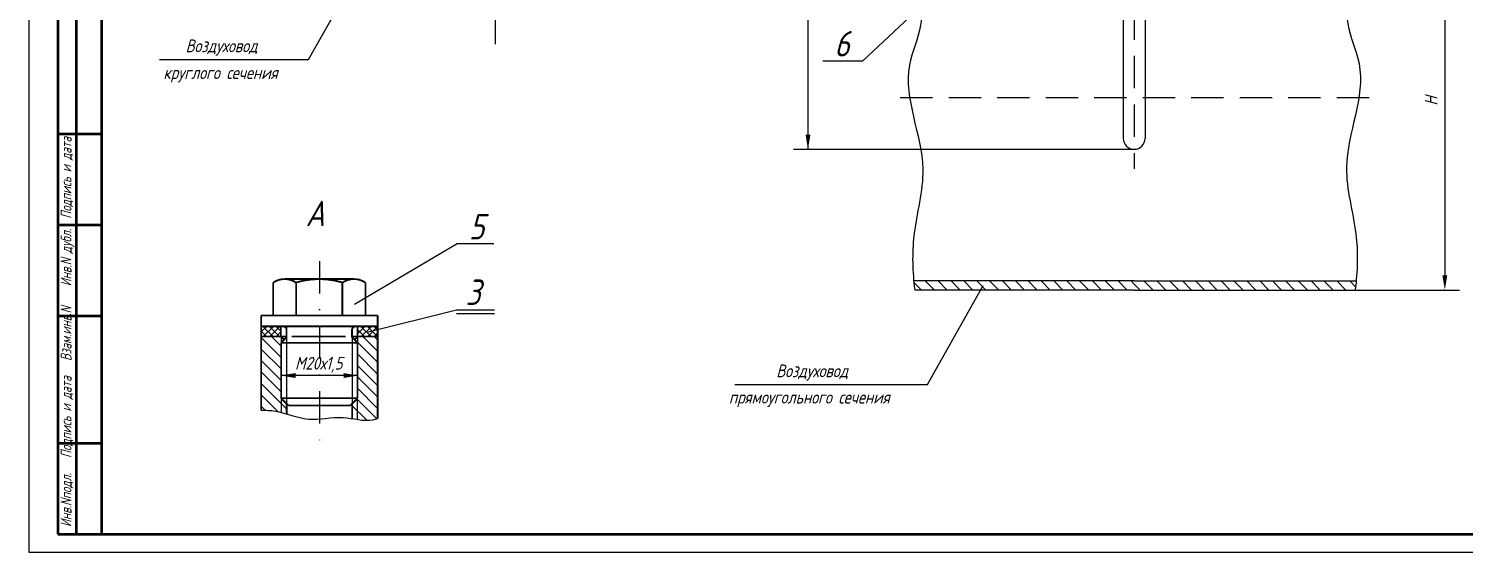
# Model space of a CAD drawing. Header units: inches. Extents: x 2854 to 6563, y -110 to 2015.
# Drawn here: x 5302.1 to 5696.8, y 878.7 to 1022.6 of the extents above; entities that cross this region are included whole.
import ezdxf

# ---------------------------------------------------------------- set-up
doc = ezdxf.new("R2010")
doc.units = ezdxf.units.IN
doc.header["$LTSCALE"] = 0.7
doc.header["$MEASUREMENT"] = 0
doc.linetypes.add('DASHDOT', pattern=[25.4, 12.7, -6.35, 0, -6.35])
doc.linetypes.add('DASHED', pattern=[19.05, 12.7, -6.35])
doc.styles.get("Standard").update_dxf_attribs({"font": 'romand.shx', "width": 0.8, "oblique": 15, "height": 3.5})
doc.dimstyles.get("Standard").update_dxf_attribs({"dimtxt": 3.5, "dimasz": 4, "dimexe": 4, "dimexo": 0, "dimgap": 2, "dimtad": 1, "dimdec": 0, "dimdsep": 46, "dimtxsty": 'Standard', "dimcen": 0.09, "dimadec": 0, "dimazin": 0, "dimtfac": 1, "dimtdec": 0, "dimtmove": 0, "dimatfit": 3, "dimfxl": 0, "dimtolj": 1, "dimtzin": 0, "dimlwd": 25, "dimlwe": 25, "dimarcsym": 0})

# ---------------------------------------------------------------- blocks, each defined once
blk = doc.blocks.new('*D101')
at = {"color": 0, "lineweight": 25}
for p, q in [((5666.42, 1054.65), (5695.42, 1054.65)), ((5691.42, 1050.65), (5691.42, 954.76)), ((5666.79, 950.76), (5695.42, 950.76))]:
    blk.add_line(p, q, dxfattribs=at)
for points in [[(5690.75, 1050.65), (5692.08, 1050.65), (5691.42, 1054.65)], [(5690.75, 954.76), (5692.08, 954.76), (5691.42, 950.76)]]:
    blk.add_solid(points, dxfattribs=at)
at = {"layer": 'DEFPOINTS', "color": 0, "lineweight": 25}
for p in [(5666.42, 1054.65), (5666.79, 950.76), (5691.42, 950.76)]:
    blk.add_point(p, dxfattribs=at)
at = {"color": 0, "lineweight": 25, "insert": (5687.67, 1002.71), "char_height": 3.5, "attachment_point": 5, "rotation": 90}
blk.add_mtext('\\A1;H', dxfattribs=at)
blk = doc.blocks.new('*X23')
at = {"color": 0}
for p, q in [((571.6, 519.51), (573.06, 520.97)), ((574.37, 519.43), (572.82, 520.97)), ((571.6, 517.72), (574.37, 520.49)), ((574.37, 517.63), (571.6, 520.4)), ((571.6, 515.92), (574.37, 518.69)), ((574.37, 515.84), (571.6, 518.61)), ((572.83, 515.57), (571.6, 516.81)), ((573.05, 515.57), (574.37, 516.89)), ((571.6, 494.37), (571.74, 494.51)), ((571.6, 492.57), (573.54, 494.51)), ((571.6, 490.77), (574.37, 493.55)), ((574.37, 490.69), (571.6, 493.46)), ((574.37, 492.49), (572.34, 494.51)), ((574.37, 494.28), (574.14, 494.51)), ((571.59, 488.97), (574.37, 491.75)), ((574.29, 488.97), (571.6, 491.67)), ((572.49, 488.97), (571.6, 489.87)), ((573.39, 488.97), (574.37, 489.95))]:
    blk.add_line(p, q, dxfattribs=at)

msp = doc.modelspace()

# ---------------------------------------------------------------- linework, layer by layer
for p, q in [((5302.11, 1298.69), (5302.11, 878.69)), ((5388.34, 952.84), (5388.34, 943.78)), ((5394.69, 952.77), (5394.69, 943.78)), ((5373.02, 940.78), (5373.02, 919.47)), ((5391.02, 940.78), (5391.02, 919.53)), ((5371.49, 937.94), (5371.49, 936.24)), ((5392.49, 937.88), (5392.49, 936.25)), ((5371.51, 921.02), (5371.51, 917.12)), ((5392.36, 920.88), (5392.36, 915.21)), ((5302.11, 878.69), (5896.11, 878.69))]:
    msp.add_line(p, q)
at = {"lineweight": 50}
for p, q in [((5322.11, 1293.69), (5322.11, 883.69)), ((5310.11, 1028.71), (5310.11, 883.69)), ((5315.11, 1028.71), (5315.11, 883.69)), ((5310.11, 993.71), (5322.11, 993.71)), ((5310.11, 968.71), (5322.11, 968.71)), ((5310.11, 943.71), (5322.11, 943.71)), ((5310.11, 908.71), (5322.11, 908.71)), ((5310.11, 883.69), (5891.11, 883.69))]:
    msp.add_line(p, q, dxfattribs=at)
at = {"linetype": 'DASHDOT'}
msp.add_line((5430.34, 1259.7), (5430.34, 1016.44), dxfattribs=at)
at = {"linetype": 'DASHED'}
msp.add_line((5606.02, 1188.44), (5606.02, 984.11), dxfattribs=at)
at = {"lineweight": 25}
for p, q in [((5516.33, 1088.88), (5516.33, 989.42)), ((5570.28, 1050.21), (5531.28, 1013.7)), ((5378.99, 1014.16), (5394.36, 1041.29)), ((5338.07, 1014.16), (5378.99, 1014.16)), ((5531.28, 1013.7), (5520.43, 1013.7)), ((5606.02, 989.42), (5512.33, 989.42)), ((5391.65, 946.89), (5419.93, 963.53)), ((5419.93, 963.53), (5429.97, 963.53)), ((5606.02, 953.26), (5545.41, 953.26)), ((5547.55, 950.76), (5545.45, 952.86)), ((5551.09, 950.76), (5548.59, 953.26)), ((5549.15, 924.84), (5564.51, 951.97)), ((5554.62, 950.76), (5552.12, 953.26)), ((5558.16, 950.76), (5555.66, 953.26)), ((5561.69, 950.76), (5559.19, 953.26)), ((5565.23, 950.76), (5562.73, 953.26)), ((5568.76, 950.76), (5566.26, 953.26)), ((5572.3, 950.76), (5569.8, 953.26)), ((5575.84, 950.76), (5573.34, 953.26)), ((5579.37, 950.76), (5576.87, 953.26)), ((5582.91, 950.76), (5580.41, 953.26)), ((5586.44, 950.76), (5583.94, 953.26)), ((5589.98, 950.76), (5587.48, 953.26)), ((5593.51, 950.76), (5591.01, 953.26)), ((5597.05, 950.76), (5594.55, 953.26)), ((5600.58, 950.76), (5598.08, 953.26)), ((5604.12, 950.76), (5601.62, 953.26)), ((5606.02, 952.4), (5605.16, 953.26)), ((5606.02, 953.26), (5667.05, 953.26)), ((5607.66, 950.76), (5606.02, 952.4)), ((5611.19, 950.76), (5608.69, 953.26)), ((5614.73, 950.76), (5612.23, 953.26)), ((5618.26, 950.76), (5615.76, 953.26)), ((5621.8, 950.76), (5619.3, 953.26)), ((5625.33, 950.76), (5622.83, 953.26)), ((5628.87, 950.76), (5626.37, 953.26)), ((5632.4, 950.76), (5629.9, 953.26)), ((5635.94, 950.76), (5633.44, 953.26)), ((5639.48, 950.76), (5636.98, 953.26)), ((5643.01, 950.76), (5640.51, 953.26)), ((5646.55, 950.76), (5644.05, 953.26)), ((5650.08, 950.76), (5647.58, 953.26)), ((5653.62, 950.76), (5651.12, 953.26)), ((5657.15, 950.76), (5654.65, 953.26)), ((5660.69, 950.76), (5658.19, 953.26)), ((5664.22, 950.76), (5661.72, 953.26)), ((5666.89, 951.63), (5665.26, 953.26)), ((5606.02, 950.76), (5545.68, 950.76)), ((5606.02, 950.76), (5666.79, 950.76)), ((5395.06, 939.18), (5419.69, 945.33)), ((5419.69, 945.33), (5430.18, 945.33)), ((5419.69, 944.33), (5430.18, 944.33)), ((5496.22, 924.84), (5549.15, 924.84))]:
    msp.add_line(p, q, dxfattribs=at)
at = {"linetype": 'Continuous'}
for p, q in [((5603.02, 1076.22), (5603.02, 992.44)), ((5609.02, 1076.22), (5609.02, 992.44))]:
    msp.add_line(p, q, dxfattribs=at)
at = {"linetype": 'DASHED', "lineweight": 25}
msp.add_line((5541.7, 1003.71), (5673.42, 1003.71), dxfattribs=at)
at = {"linetype": 'DASHDOT', "lineweight": 25}
msp.add_line((5382.02, 958.71), (5382.02, 908.84), dxfattribs=at)
at = {"color": 0}
for p, q in [((5371.49, 932.2), (5366.02, 937.67)), ((5371.49, 935.35), (5368.83, 938.01)), ((5398.02, 930.93), (5391.78, 937.17)), ((5398.02, 933.96), (5393.98, 938.01)), ((5398.02, 937.1), (5397.12, 938.01)), ((5371.49, 929.06), (5366.02, 934.53)), ((5398.02, 927.67), (5392.49, 933.2)), ((5371.49, 925.92), (5366.02, 931.39)), ((5371.49, 922.77), (5366.02, 928.24)), ((5398.02, 924.53), (5392.49, 930.06)), ((5373.02, 918.1), (5366.02, 925.1)), ((5398.02, 921.39), (5392.49, 926.92)), ((5398.02, 918.24), (5392.49, 923.77)), ((5370.66, 917.32), (5366.02, 921.96)), ((5397.8, 915.34), (5392.49, 920.65)), ((5367.11, 917.73), (5366.02, 918.81)), ((5395.03, 914.95), (5390.74, 919.24))]:
    msp.add_line(p, q, dxfattribs=at)
at = {"color": 0, "linetype": 'ByBlock'}
for p, q in [((5371.51, 921), (5371.51, 930.26)), ((5392.49, 921.02), (5392.49, 930.26)), ((5392.49, 927.26), (5371.51, 927.26))]:
    msp.add_line(p, q, dxfattribs=at)
at = {"const_width": 0.5}
for points in [[(5369.29, 952.77, -0.317785), (5375.64, 952.76, -0.317785)], [(5375.64, 952.84, -0.147456), (5388.34, 952.84, -0.147456)], [(5394.69, 952.77, 0.317785), (5388.34, 952.76, 0.317785)], [(5371.99, 940.78, -0.414214), (5372.99, 939.78, -0.414214)], [(5391.99, 940.78, 0.414214), (5390.99, 939.78, 0.414214)], [(5372.99, 937.98, -0.198169), (5372.85, 937.63, -0.198169)], [(5390.99, 937.98, 0.198169), (5391.14, 937.63, 0.198169)]]:
    msp.add_lwpolyline(points, format="xyb", dxfattribs=at)
for points in [[(5369.29, 952.77), (5369.29, 943.78)], [(5372.46, 953.78), (5381.99, 953.78)], [(5375.64, 952.84), (5375.64, 943.78)], [(5391.52, 953.78), (5381.99, 953.78)], [(5388.34, 952.84), (5388.34, 943.78)], [(5394.69, 952.77), (5394.69, 943.78)], [(5366, 943.78), (5398.06, 943.78)], [(5366.02, 943.78), (5366.02, 917.71)], [(5398.02, 943.78), (5398.02, 915.41)], [(5366, 940.78), (5381.99, 940.78)], [(5371.42, 938.01), (5371.42, 940.73)], [(5372.99, 939.78), (5372.99, 937.98)], [(5398.06, 940.78), (5381.99, 940.78)], [(5390.99, 939.78), (5390.99, 937.98)], [(5392.49, 938.01), (5392.49, 940.83)], [(5372.93, 938.01), (5366.02, 938.01)], [(5372.32, 937.1), (5371.42, 938.01)], [(5372.85, 937.63), (5371.49, 936.27)], [(5371.49, 936.27), (5392.49, 936.27)], [(5371.49, 936.27), (5371.49, 922.78)], [(5382.02, 938.01), (5374.38, 938.01)], [(5382.02, 938.01), (5389.27, 938.01)], [(5390.92, 938.01), (5398.02, 938.01)], [(5391.14, 937.63), (5392.49, 936.27)], [(5391.69, 937.07), (5392.62, 938.01)], [(5392.49, 936.27), (5392.49, 922.78)], [(5371.49, 922.78), (5371.49, 921.02)], [(5371.49, 921.02), (5373.46, 919.02)], [(5371.49, 921.02), (5392.49, 921.02)], [(5373.02, 919.47), (5373.02, 916.7)], [(5392.49, 921.02), (5390.52, 919.02)], [(5391.02, 919.53), (5391.02, 915.43)], [(5392.49, 922.78), (5392.49, 921.02)], [(5373.46, 919.02), (5390.52, 919.02)]]:
    msp.add_lwpolyline(points, dxfattribs=at)
msp.add_arc((5606.02, 992.44), 3, 180, 0)
at = {"lineweight": 25}
for points, knots in [([(5545.39, 1054.65), (5545, 1050.37), (5544.81, 1039.98), (5549.51, 1025.65), (5540.48, 1007.13), (5550.96, 987.38), (5544.63, 966.88), (5545.08, 955.78), (5545.68, 950.76)], [13.314874, 13.314874, 13.314874, 13.314874, 26.203933, 44.532425, 55.889617, 84.69372, 103.092718, 118.211579, 118.211579, 118.211579, 118.211579]), ([(5666.42, 1054.65), (5666.81, 1050.52), (5667.02, 1040.27), (5662.46, 1026.06), (5671.63, 1007.6), (5661.29, 987.78), (5667.81, 967.18), (5667.39, 955.93), (5666.79, 950.76)], [13.755053, 13.755053, 13.755053, 13.755053, 26.203933, 44.532425, 55.889617, 84.69372, 103.092718, 118.652279, 118.652279, 118.652279, 118.652279]), ([(5366.02, 917.71), (5367.31, 917.76), (5371.64, 917.53), (5378.97, 914.16), (5388.11, 916.71), (5394.48, 914.44), (5397.61, 915.28), (5398.02, 915.41)], [13.483882, 13.483882, 13.483882, 13.483882, 17.418111, 26.791077, 36.353458, 44.62902, 45.887686, 45.887686, 45.887686, 45.887686])]:
    msp.add_open_spline(points, degree=3, knots=knots, dxfattribs=at)
msp.add_solid([(5515.67, 993.42), (5517, 993.42), (5516.33, 989.42)], dxfattribs=at)
at = {"color": 0, "linetype": 'ByBlock'}
for points in [[(5375.45, 926.6), (5375.45, 927.93), (5371.45, 927.26)], [(5388.7, 926.6), (5388.7, 927.93), (5392.7, 927.26)]]:
    msp.add_solid(points, dxfattribs=at)
at = {"layer": 'DEFPOINTS', "color": 0, "linetype": 'ByBlock'}
for p in [(5391.52, 953.78), (5396.99, 943.78), (5366.99, 940.78), (5374.77, 937.78), (5398.02, 938.01), (5398.02, 938.01), (5398.02, 938), (5371.51, 927.26), (5371.51, 921), (5392.49, 921.02), (5392.49, 919.85)]:
    msp.add_point(p, dxfattribs=at)

# ---------------------------------------------------------------- block references
at = {"rotation": 90}
msp.add_blockref('*X23', (5887, 366.41), dxfattribs=at)

# ---------------------------------------------------------------- texts
at = {"lineweight": 25, "attachment_point": 1}
for s, insert, char_height, width in [('Воздуховод ', (5345.24, 1019.62), 3.5, 55.7083), ('6', (5523.53, 1021.95), 7, 31.6939), ('круглого сечения', (5339.14, 1012.25), 3.5, 65.7531), ('5', (5423.09, 971.66), 7, 31.6939), ('3', (5422.2, 953.65), 7, 31.6939), ('Воздуховод ', (5507.61, 930.3), 3.5, 55.7083), ('прямоугольного сечения', (5494.6, 923.06), 3.5, 65.7531)]:
    msp.add_mtext(s, dxfattribs=dict(at, insert=insert, char_height=char_height, width=width))
at = {"lineweight": 25, "insert": (5310.87, 884.23), "char_height": 3, "width": 144.2887, "attachment_point": 1, "rotation": 90}
msp.add_mtext('{\\W0.7; Инв.Nподл.   Подпись и дата   Взам.инв.N    Инв.N дубл.  Подпись и дата}', dxfattribs=at)
at = {"lineweight": 35, "insert": (5378.22, 975.3), "char_height": 7, "width": 25.8231, "attachment_point": 1}
msp.add_mtext('А', dxfattribs=at)
at = {"lineweight": 25, "insert": (5381.83, 930.23), "char_height": 3.5, "attachment_point": 5}
msp.add_mtext('\\A1;М20х1,5', dxfattribs=at)

# ---------------------------------------------------------------- dimensions: what is measured, and where the dimension line sits
at = {"lineweight": 25}
dim = msp.add_linear_dim(base=(5691.42, 950.76), p1=(5666.42, 1054.65), p2=(5666.79, 950.76), angle=90, text='H', dimstyle='Standard', dxfattribs=at)
dim.commit()
dim.dimension.update_dxf_attribs({"geometry": '*D101', "text_midpoint": (5687.67, 1002.71)})

doc.saveas('drawing.dxf')
